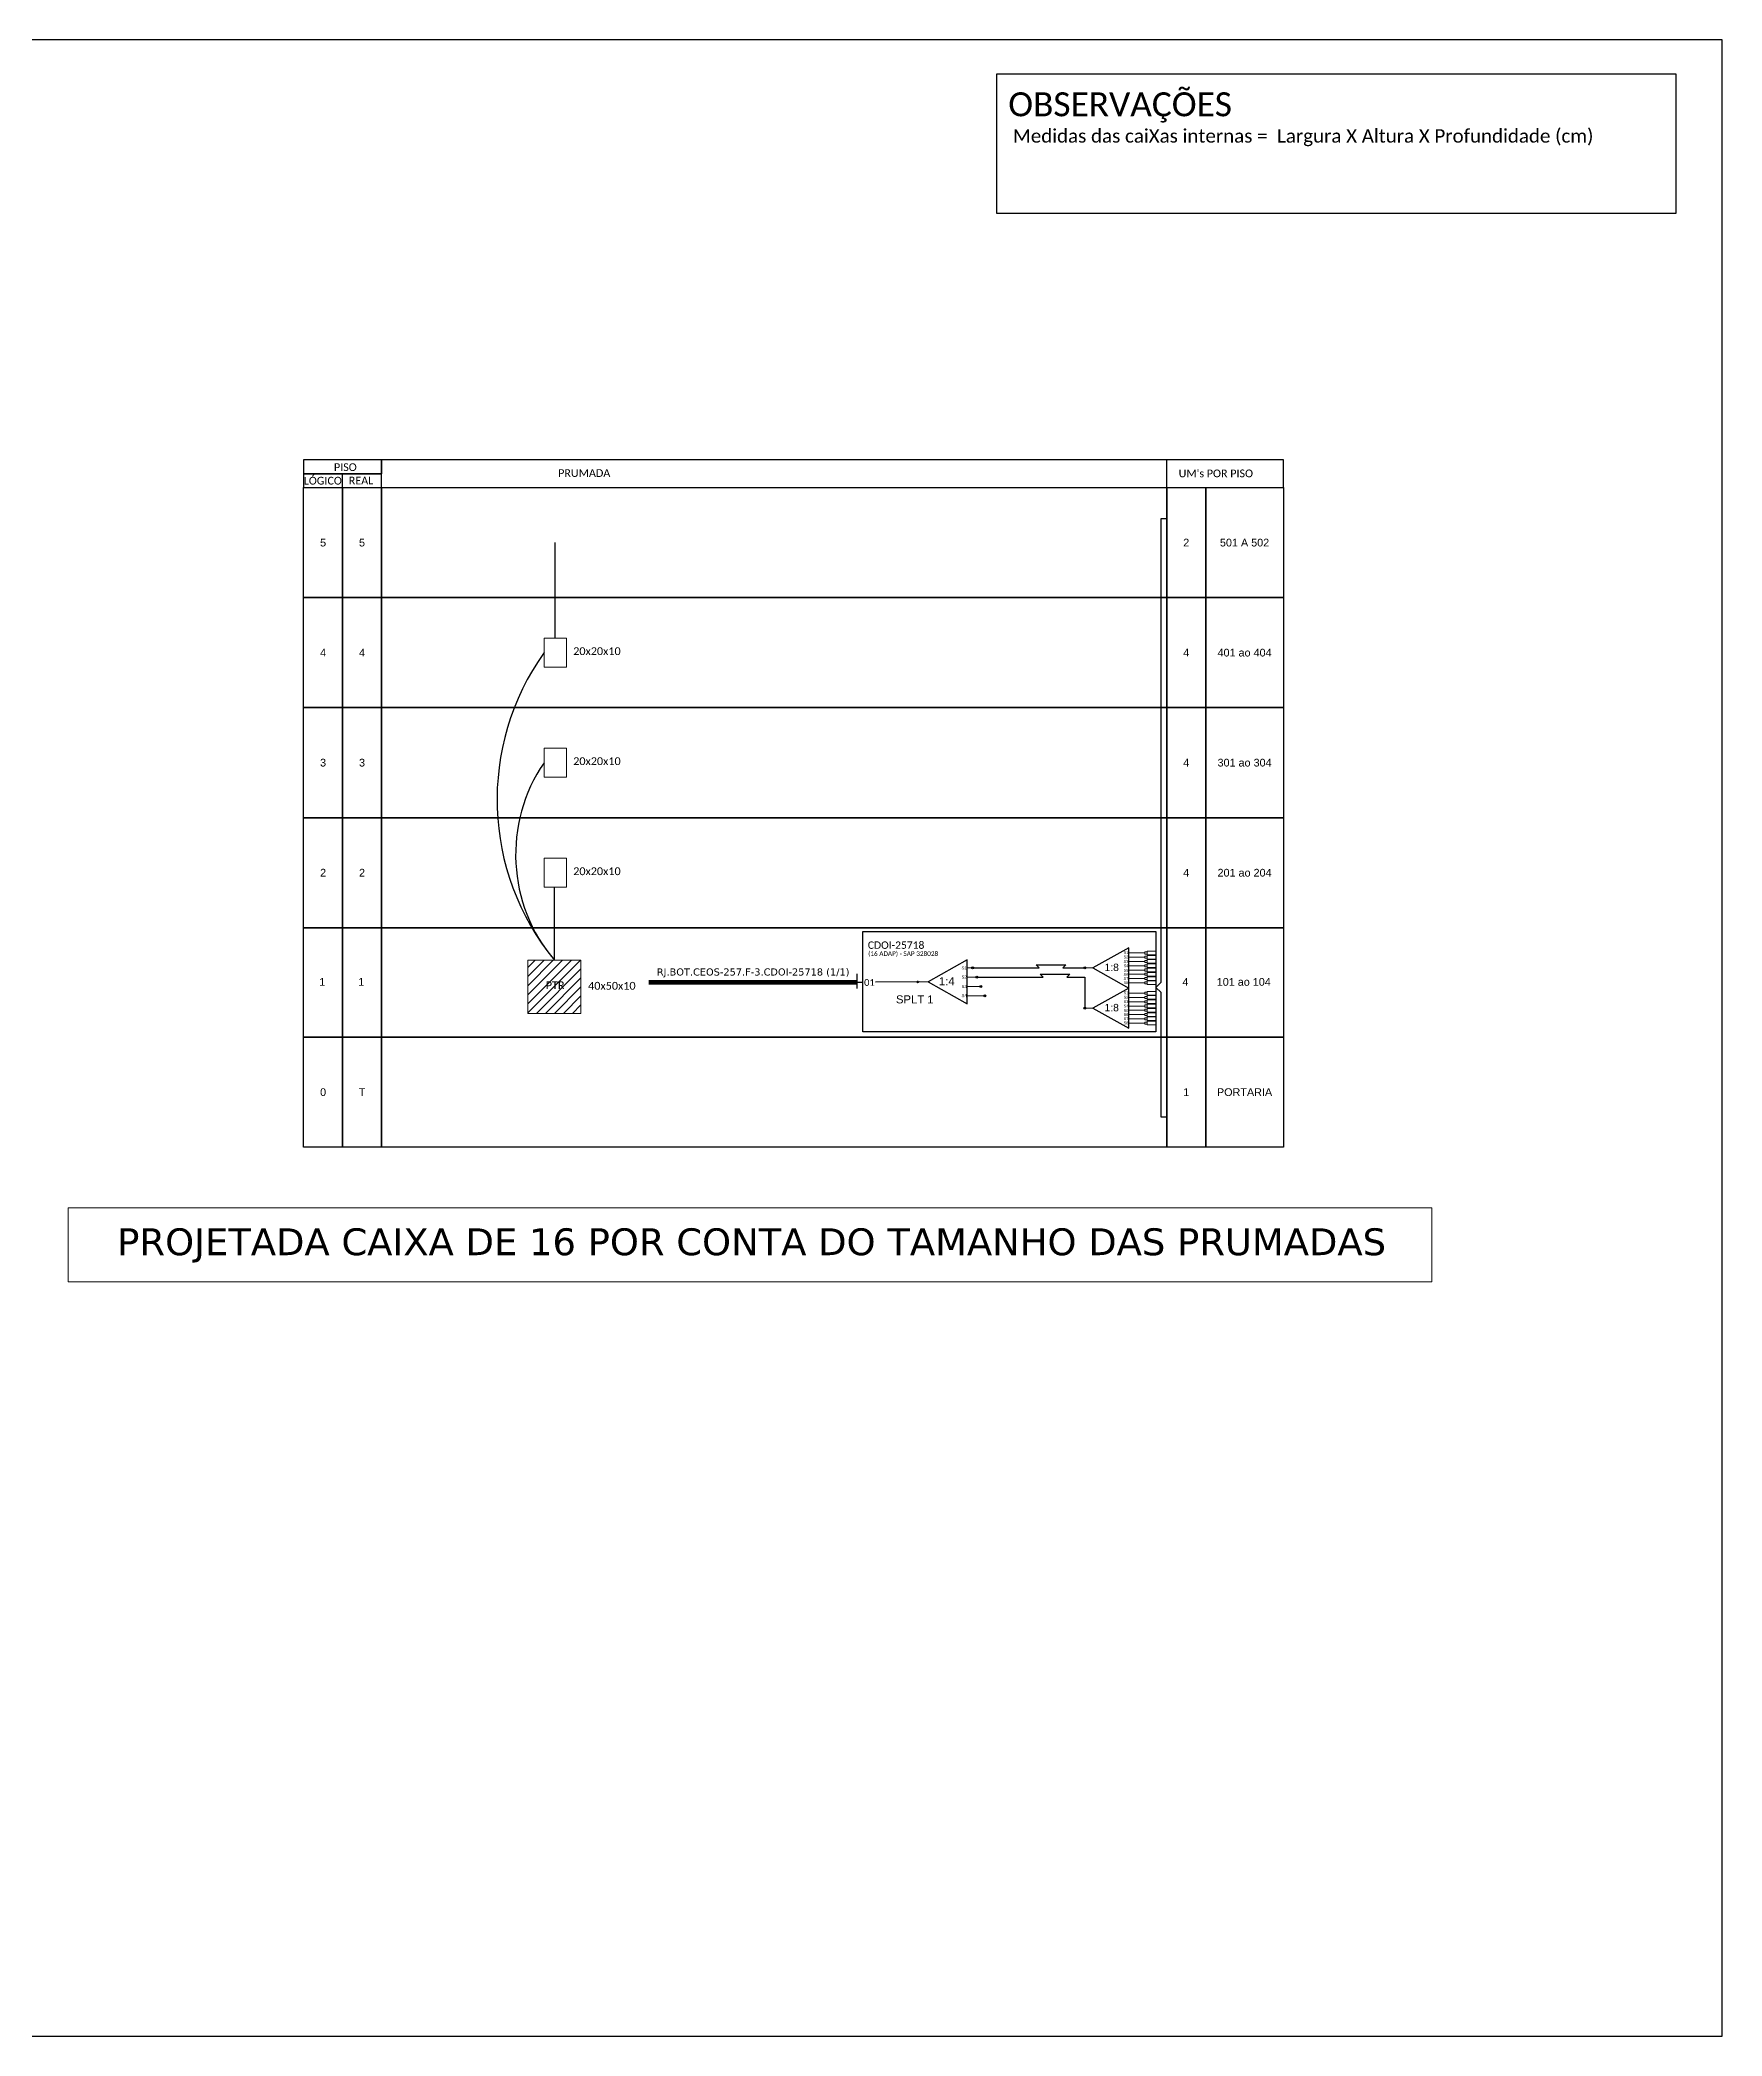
# Model space of a CAD drawing. Extents: x -89 to 749, y 705 to 1299.
# Drawn here: x 249 to 749, y 705 to 1299 of the extents above; entities that cross this region are included whole.
import ezdxf
from ezdxf.enums import TextEntityAlignment as Align

# ---------------------------------------------------------------- set-up
doc = ezdxf.new("R2010")
doc.units = 0
doc.layers.add('40.1-ETIQUETAS', color=1, linetype='Continuous', lineweight=20)
doc.styles.add('ARIAL', font='arial.ttf')
doc.styles.add('siredit', font='verdana.ttf')
doc.styles.add('WMF-Calibri0', font='calibri.ttf')

# ---------------------------------------------------------------- blocks, each defined once
blk = doc.blocks.new('SPLT_1-8_SC-APC')
at = {"color": 1}
blk.add_lwpolyline([(-7.37, -2.1), (-17.04, -7.55), (-7.37, -13), (-7.37, -2.1)], dxfattribs=at)
at = {"color": 3, "lineweight": 0}
for points in [[(-2.99, -3.51), (-7.37, -3.51)], [(-7.37, -4.66), (-2.99, -4.66)], [(-2.41, -3.02), (-2.41, -4)], [(-2.41, -3.02), (0, -3.02)], [(-2.41, -4), (0, -4)], [(-2.41, -4.17), (-2.41, -5.16)], [(-2.41, -4.17), (0, -4.17)], [(-2.41, -5.16), (0, -5.16)], [(-2.41, -5.32), (-2.41, -6.31)], [(-2.41, -5.32), (0, -5.32)], [(-7.37, -5.82), (-2.99, -5.82)], [(-7.37, -6.97), (-2.99, -6.97)], [(-7.37, -8.12), (-2.99, -8.12)], [(-7.37, -9.28), (-2.99, -9.28)], [(-7.37, -10.43), (-2.99, -10.43)], [(-2.41, -6.31), (0, -6.31)], [(-2.41, -6.48), (-2.41, -7.46)], [(-2.41, -6.48), (0, -6.48)], [(-2.41, -7.46), (0, -7.46)], [(-2.41, -7.63), (-2.41, -8.62)], [(-2.41, -7.63), (0, -7.63)], [(-2.41, -8.62), (0, -8.62)], [(-2.41, -8.78), (-2.41, -9.77)], [(-2.41, -8.78), (0, -8.78)], [(-2.41, -9.77), (0, -9.77)], [(-2.41, -9.94), (-2.41, -10.92)], [(-2.41, -9.94), (0, -9.94)], [(-7.37, -11.58), (-2.99, -11.58)], [(-2.41, -10.92), (0, -10.92)], [(-2.41, -11.09), (-2.41, -12.08)], [(-2.41, -11.09), (0, -11.09)], [(-2.41, -12.08), (0, -12.08)]]:
    blk.add_lwpolyline(points, dxfattribs=at)
for points in [[(-2.99, -3.22), (-2.41, -3.22), (-2.41, -3.8), (-2.99, -3.8)], [(-2.99, -4.38), (-2.41, -4.38), (-2.41, -4.95), (-2.99, -4.95)], [(-2.99, -5.53), (-2.41, -5.53), (-2.41, -6.1), (-2.99, -6.1)], [(-2.99, -6.68), (-2.41, -6.68), (-2.41, -7.26), (-2.99, -7.26)], [(-2.99, -7.84), (-2.41, -7.84), (-2.41, -8.41), (-2.99, -8.41)], [(-2.99, -8.99), (-2.41, -8.99), (-2.41, -9.56), (-2.99, -9.56)], [(-2.99, -10.14), (-2.41, -10.14), (-2.41, -10.72), (-2.99, -10.72)], [(-2.99, -11.3), (-2.41, -11.3), (-2.41, -11.87), (-2.99, -11.87)]]:
    blk.add_lwpolyline(points, close=True, dxfattribs=at)
at = {"color": 1, "lineweight": 0}
blk.add_lwpolyline([(-17.04, -7.55), (-19.26, -7.55)], dxfattribs=at)
at = {"color": 1, "style": 'ARIAL'}
for s, height, p in [('S1', 0.75, (-8.74, -3.78)), ('S2', 0.75, (-8.74, -4.97)), ('1:8', 2, (-13.91, -8.4)), ('S3', 0.75, (-8.74, -6.18)), ('S4', 0.75, (-8.74, -7.36)), ('S5', 0.75, (-8.74, -8.57)), ('S6', 0.75, (-8.74, -9.69)), ('S7', 0.75, (-8.74, -10.78)), ('S8', 0.75, (-8.74, -11.9))]:
    blk.add_text(s, height=height, dxfattribs=at).set_placement(p)
blk = doc.blocks.new('SPLT_1-4_DIV_DIR')
h = blk.add_hatch(color=3)
h.dxf.hatch_style = 1
edge = h.paths.add_edge_path()
edge.add_arc((13.27, 3.47), 0.242, 0, 360)
h = blk.add_hatch(color=3)
h.dxf.hatch_style = 1
edge = h.paths.add_edge_path()
edge.add_arc((14.27, 1.17), 0.242, 0, 360)
h = blk.add_hatch(color=3)
h.dxf.hatch_style = 1
edge = h.paths.add_edge_path()
edge.add_arc((15.27, -1.14), 0.242, 0, 360)
h = blk.add_hatch(color=3)
h.dxf.hatch_style = 1
edge = h.paths.add_edge_path()
edge.add_arc((16.27, -3.45), 0.242, 0, 360)
at = {"color": 1}
blk.add_lwpolyline([(11.89, 5.45), (2.22, 0), (11.89, -5.45), (11.89, 5.45)], dxfattribs=at)
at = {"color": 1, "lineweight": 0}
blk.add_lwpolyline([(2.22, 0), (0, 0)], dxfattribs=at)
at = {"color": 7, "lineweight": 0}
for points in [[(13.27, 3.47), (11.89, 3.47)], [(11.89, 1.17), (14.27, 1.17)], [(11.89, -1.14), (15.27, -1.14)], [(11.89, -3.45), (16.27, -3.45)]]:
    blk.add_lwpolyline(points, dxfattribs=at)
at = {"color": 3}
for centre in [(13.27, 3.47), (14.27, 1.17), (15.27, -1.14), (16.27, -3.45)]:
    blk.add_circle(centre, 0.242, dxfattribs=at)
at = {"color": 1, "style": 'ARIAL'}
for s, height, p in [('1:4', 2, (4.91, -0.85)), ('S1', 0.75, (10.52, 3.07)), ('S2', 0.75, (10.52, 0.81)), ('S3', 0.75, (10.52, -1.54)), ('S4', 0.75, (10.52, -3.8))]:
    blk.add_text(s, height=height, dxfattribs=at).set_placement(p)

msp = doc.modelspace()

# ---------------------------------------------------------------- hatches: boundary and pattern name
h = msp.add_hatch()
h.set_pattern_fill('ANSI31', color=1, scale=0.6)
h.set_pattern_definition([(45, (-178.9372, 3696.4148), (-1.3470384, 1.3470384), [])])
h.paths.add_polyline_path([(409.8, 1025.16), (393.99, 1025.16), (393.99, 1009.35), (409.8, 1009.35)])
h.paths.add_polyline_path([(398.73, 1015.98), (405.53, 1015.98), (405.53, 1019.46), (398.73, 1019.46)], flags=24)
h = msp.add_hatch(color=3)
h.dxf.hatch_style = 1
edge = h.paths.add_edge_path()
edge.add_arc((559.65, 1022.89), 0.282, 0, 360)
h = msp.add_hatch(color=3)
h.dxf.hatch_style = 1
edge = h.paths.add_edge_path()
edge.add_arc((509.98, 1018.71), 0.41, 0, 360)
h = msp.add_hatch(color=3)
h.dxf.hatch_style = 1
edge = h.paths.add_edge_path()
edge.add_arc((559.65, 1010.91), 0.282, 0, 360)

# ---------------------------------------------------------------- linework, layer by layer
for points in [[(-89.32, 705.02), (749.25, 705.02), (749.25, 1299.02), (-89.32, 1299.02), (-89.32, 705.02)], [(350.44, 1165.81), (618.81, 1165.81), (618.81, 1174.04), (350.44, 1174.04), (350.44, 1174.04), (350.44, 1169.93)], [(584.06, 1165.81), (584.06, 1174.04)], [(338.87, 1165.81), (338.87, 1169.93)]]:
    msp.add_lwpolyline(points)
at = {"color": 7}
msp.add_lwpolyline([(533.51, 1288.91), (735.49, 1288.91), (735.49, 1247.35), (533.51, 1247.35)], close=True, dxfattribs=at)
for points in [[(327.3, 1169.93), (350.44, 1169.93), (350.44, 1174.04), (327.3, 1174.04)], [(327.3, 1165.81), (350.44, 1165.81), (350.44, 1169.93), (327.3, 1169.93)], [(327.3, 1165.81), (338.87, 1165.81), (338.87, 1133.07), (327.3, 1133.07)], [(338.87, 1165.81), (350.44, 1165.81), (350.44, 1133.07), (338.87, 1133.07)], [(350.44, 1165.81), (584.06, 1165.81), (584.06, 1133.07), (350.44, 1133.07)], [(584.06, 1165.81), (595.63, 1165.81), (595.63, 1133.07), (584.06, 1133.07)], [(595.63, 1165.81), (618.78, 1165.81), (618.78, 1133.07), (595.63, 1133.07)], [(327.3, 1133.07), (338.87, 1133.07), (338.87, 1100.33), (327.3, 1100.33)], [(338.87, 1133.07), (350.44, 1133.07), (350.44, 1100.33), (338.87, 1100.33)], [(350.44, 1133.07), (584.06, 1133.07), (584.06, 1100.33), (350.44, 1100.33)], [(584.06, 1133.07), (595.63, 1133.07), (595.63, 1100.33), (584.06, 1100.33)], [(595.63, 1133.07), (618.78, 1133.07), (618.78, 1100.33), (595.63, 1100.33)], [(327.3, 1100.33), (338.87, 1100.33), (338.87, 1067.58), (327.3, 1067.58)], [(338.87, 1100.33), (350.44, 1100.33), (350.44, 1067.58), (338.87, 1067.58)], [(350.44, 1100.33), (584.06, 1100.33), (584.06, 1067.58), (350.44, 1067.58)], [(584.06, 1100.33), (595.63, 1100.33), (595.63, 1067.58), (584.06, 1067.58)], [(595.63, 1100.33), (618.78, 1100.33), (618.78, 1067.58), (595.63, 1067.58)], [(327.3, 1067.58), (338.87, 1067.58), (338.87, 1034.84), (327.3, 1034.84)], [(338.87, 1067.58), (350.44, 1067.58), (350.44, 1034.84), (338.87, 1034.84)], [(350.44, 1067.58), (584.06, 1067.58), (584.06, 1034.84), (350.44, 1034.84)], [(584.06, 1067.58), (595.63, 1067.58), (595.63, 1034.84), (584.06, 1034.84)], [(595.63, 1067.58), (618.78, 1067.58), (618.78, 1034.84), (595.63, 1034.84)], [(327.3, 1034.84), (338.87, 1034.84), (338.87, 1002.28), (327.3, 1002.28)], [(338.87, 1034.84), (350.44, 1034.84), (350.44, 1002.28), (338.87, 1002.28)], [(350.44, 1034.84), (584.06, 1034.84), (584.06, 1002.28), (350.44, 1002.28)], [(584.06, 1034.84), (595.63, 1034.84), (595.63, 1002.28), (584.06, 1002.28)], [(595.63, 1034.84), (618.78, 1034.84), (618.78, 1002.28), (595.63, 1002.28)], [(327.3, 1002.28), (338.87, 1002.28), (338.87, 969.54), (327.3, 969.54)], [(338.87, 1002.28), (350.44, 1002.28), (350.44, 969.54), (338.87, 969.54)], [(350.44, 1002.28), (584.06, 1002.28), (584.06, 969.54), (350.44, 969.54)], [(584.06, 1002.28), (595.63, 1002.28), (595.63, 969.54), (584.06, 969.54)], [(595.63, 1002.28), (618.78, 1002.28), (618.78, 969.54), (595.63, 969.54)]]:
    msp.add_lwpolyline(points, close=True)
at = {"color": 3}
for points in [[(583.87, 978.51), (582.4, 978.51), (582.4, 1015.6), (580.84, 1017.1), (582.4, 1018.61), (582.4, 1156.62), (583.87, 1156.62)], [(402.13, 1121.01), (402.13, 1149.44)], [(401.89, 1025.16), (401.89, 1046.9)], [(493.76, 1018.58), (491.98, 1018.58)], [(510.39, 1018.73), (497.38, 1018.59)]]:
    msp.add_lwpolyline(points, dxfattribs=at)
at = {"color": 0, "lineweight": 0}
for points in [[(398.82, 1121.01), (405.44, 1121.01), (405.44, 1112.39), (398.82, 1112.39)], [(398.82, 1088.27), (405.44, 1088.27), (405.44, 1079.65), (398.82, 1079.65)], [(398.82, 1055.52), (405.44, 1055.52), (405.44, 1046.9), (398.82, 1046.9)]]:
    msp.add_lwpolyline(points, close=True, dxfattribs=at)
at = {"color": 1}
msp.add_lwpolyline([(493.69, 1033.69), (580.83, 1033.69), (580.83, 1003.85), (493.69, 1003.85)], close=True, dxfattribs=at)
at = {"color": 1, "lineweight": 0}
msp.add_lwpolyline([(393.99, 1025.16), (409.8, 1025.16), (409.8, 1009.35), (393.99, 1009.35)], close=True, dxfattribs=at)
at = {"color": 5}
for points in [[(526.31, 1022.89), (546.1, 1022.89), (545.23, 1023.77), (554.03, 1023.77), (553.17, 1022.89), (559.65, 1022.89)], [(527.51, 1020.13), (547.3, 1020.13), (546.43, 1021.01), (555.23, 1021.01), (554.37, 1020.13), (559.65, 1020.13), (559.65, 1010.91)]]:
    msp.add_lwpolyline(points, dxfattribs=at)
at = {"color": 1, "const_width": 1.36}
msp.add_lwpolyline([(429.97, 1018.59), (491.98, 1018.58)], dxfattribs=at)
at = {"color": 1}
msp.add_lwpolyline([(491.98, 1016.72), (491.98, 1021.09)], dxfattribs=at)
at = {"color": 3}
for centre in [(559.65, 1022.89), (559.65, 1010.91)]:
    msp.add_circle(centre, 0.282, dxfattribs=at)
for centre, radius, start, end in [((460.24, 1072.94), 75.41, 144.53267, 219.31753), ((438.92, 1056.57), 48.56, 145.67577, 220.31536)]:
    msp.add_arc(centre, radius, start, end, dxfattribs=at)
for p in [(327.3, 1133.07), (327.3, 1100.33), (327.3, 1067.58), (327.3, 1034.84), (327.3, 1002.28)]:
    msp.add_point(p)
at = {"layer": '40.1-ETIQUETAS', "color": 10}
msp.add_lwpolyline([(662.94, 929.46), (257.23, 929.46), (257.23, 951.5), (662.94, 951.5)], close=True, dxfattribs=at)

# ---------------------------------------------------------------- block references
at = {"color": 3, "xscale": 1.1, "yscale": 1.1, "zscale": 1.1}
for p in [(580.84, 1031.19), (580.84, 1019.21)]:
    msp.add_blockref('SPLT_1-8_SC-APC', p, dxfattribs=at)
at = {"xscale": 1.2, "yscale": 1.2, "zscale": 1.2}
msp.add_blockref('SPLT_1-4_DIV_DIR', (510.39, 1018.73), dxfattribs=at)

# ---------------------------------------------------------------- texts
at = {"color": 7}
for s, height, style, p in [('OBSERVAÇÕES', 7.1308, 'WMF-Calibri0', (536.92, 1276.3)), ('SPLT 1', 2.4, 'ARIAL', (503.5, 1012.32))]:
    msp.add_text(s, height=height, dxfattribs=dict(at, style=style)).set_placement(p)
at = {"style": 'WMF-Calibri0'}
for s, height, p in [('     PISO', 2.3, (332.26, 1170.74)), ('PRUMADA', 2.3, (403, 1168.99)), ("UM's POR PISO", 2.3, (587.59, 1168.88)), ('  LÓGICO', 2.3, (325.71, 1166.71)), ('    REAL', 2.3, (337.48, 1166.76)), ('20x20x10', 2.317, (407.49, 1115.98)), ('20x20x10', 2.317, (407.49, 1083.24)), ('20x20x10', 2.317, (407.49, 1050.49)), ('PTR', 2.317, (399.31, 1016.57)), ('40x50x10', 2.317, (411.93, 1016.4)), ('01', 2, (494.02, 1017.55))]:
    msp.add_text(s, height=height, dxfattribs=at).set_placement(p)
at = {"style": 'ARIAL'}
for s, p in [('5', (333.08, 1149.44)), ('5', (344.66, 1149.44)), ('2', (589.84, 1149.44)), ('501 A 502', (607.2, 1149.44)), ('4', (333.08, 1116.7)), ('4', (344.66, 1116.7)), ('4', (589.84, 1116.7)), ('401 ao 404', (607.2, 1116.7)), ('3', (333.08, 1083.96)), ('3', (344.66, 1083.96)), ('4', (589.84, 1083.96)), ('301 ao 304', (607.2, 1083.96)), ('2', (333.08, 1051.21)), ('2', (344.66, 1051.21)), ('4', (589.84, 1051.21)), ('201 ao 204', (607.2, 1051.21)), ('1', (332.84, 1018.72)), ('1', (344.41, 1018.72)), ('4', (589.6, 1018.72)), ('101 ao 104', (606.96, 1018.72)), ('0', (333.08, 985.91)), ('T', (344.66, 985.91)), ('1', (589.84, 985.91)), ('PORTARIA', (607.2, 985.91))]:
    msp.add_text(s, height=2.3, dxfattribs=at).set_placement(p, align=Align.MIDDLE_CENTER)
at = {"color": 1, "style": 'WMF-Calibri0'}
msp.add_text('CDOI-25718', height=2.2, dxfattribs=at).set_placement((495.13, 1028.56))
msp.add_text('(16 ADAP) - SAP 328028', height=1.375, dxfattribs=at).set_placement((505.64, 1026.44), align=Align.CENTER)
at = {"color": 7, "insert": (538.28, 1272.46), "char_height": 4, "width": 658.8434, "attachment_point": 1, "style": 'WMF-Calibri0'}
msp.add_mtext('Medidas das caiXas internas =  Largura X Altura X Profundidade (cm)', dxfattribs=at)
at = {"layer": '40.1-ETIQUETAS', "color": 10, "style": 'siredit'}
for s, height, p in [('RJ.BOT.CEOS-257.F-3.CDOI-25718 (1/1)', 2.117, (461.01, 1021.67)), ('PROJETADA CAIXA DE 16 POR CONTA DO TAMANHO DAS PRUMADAS', 8, (460.56, 941.39))]:
    msp.add_text(s, height=height, dxfattribs=at).set_placement(p, align=Align.MIDDLE_CENTER)

doc.saveas('drawing.dxf')
